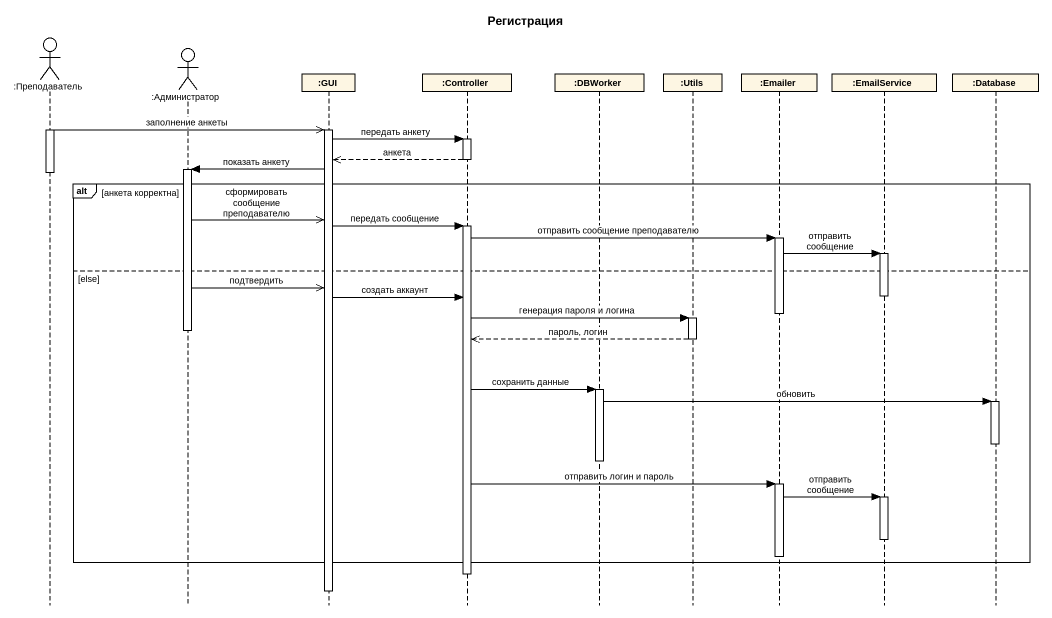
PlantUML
@startuml
title Регистрация
hide footbox
actor ":Преподаватель" as Преподаватель
actor ":Администратор" as Администратор
participant ":GUI" as GUI
participant ":Controller" as Controller
participant ":DBWorker" as DBWorker
participant ":Utils" as Utils
participant ":Emailer" as Emailer
participant ":EmailService" as EmailService
participant ":Database" as Database_

activate Преподаватель
Преподаватель ->> GUI : заполнение анкеты
activate GUI
GUI -> Controller : передать анкету
activate Controller
Controller -->> GUI : анкета
deactivate Controller
GUI -> Администратор : показать анкету
activate Администратор
deactivate Преподаватель
alt анкета корректна
  Администратор ->> GUI : сформировать сообщение преподавателю
  GUI -> Controller : передать сообщение
  activate Controller
  Controller -> Emailer : отправить сообщение преподавателю
  activate Emailer
  Emailer -> EmailService : отправить сообщение
  activate EmailService
else else
  Администратор ->> GUI : подтвердить
  deactivate EmailService
  GUI -> Controller : создать аккаунт
  deactivate Emailer
  Controller -> Utils : генерация пароля и логина
  activate Utils
  deactivate Администратор
  Utils -->> Controller : пароль, логин
  deactivate Utils
  Controller -> DBWorker : сохранить данные
  activate DBWorker
  DBWorker -> Database_ : обновить
  activate Database_
  deactivate Database_
  deactivate DBWorker
  Controller -> Emailer : отправить логин и пароль
  activate Emailer
  Emailer -> EmailService : отправить сообщение
  activate EmailService
  deactivate EmailService
  deactivate Emailer
end
deactivate Controller
deactivate GUI
@enduml
